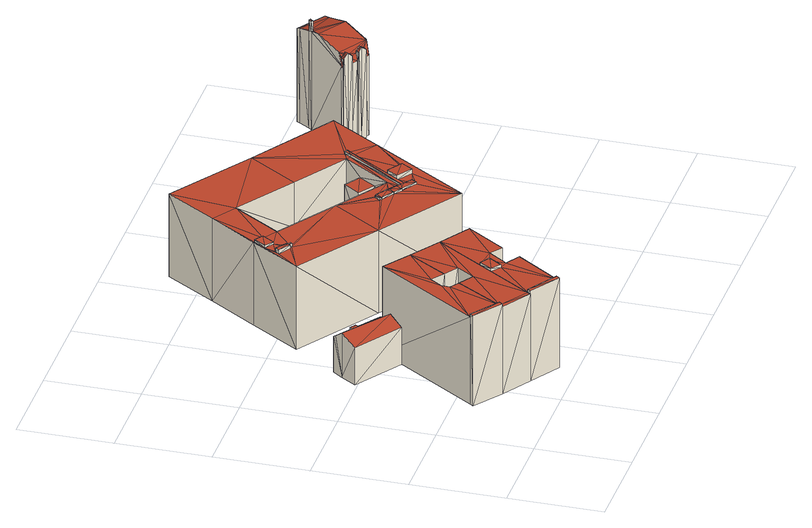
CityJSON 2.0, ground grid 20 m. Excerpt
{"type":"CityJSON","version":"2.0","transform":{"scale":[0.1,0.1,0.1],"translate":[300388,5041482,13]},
"CityObjects":{
"building1":{"type":"Building","geometry":[{"type":"MultiSurface","lod":"2","boundaries":[[[0,1,2]],[[0,3,1]],[[4,0,2]],[[5,6,7]],[[8,0,4]],[[5,9,6]],[[7,6,10]],[[7,10,2]],[[10,4,2]],[[11,0,8]],[[11,12,0]],[[13,14,12]],[[12,14,3]],[[12,3,0]],[[11,8,15]],[[8,4,15]],[[16,5,17]],[[5,7,17]],[[18,19,6]],[[18,6,9]],[[16,18,9]],[[16,9,5]],[[19,20,6]],[[6,20,10]],[[20,15,4]],[[20,4,10]],[[17,7,21]],[[7,2,21]],[[21,2,1]],[[22,21,23]],[[21,1,23]],[[14,23,1]],[[14,1,3]],[[13,21,22]],[[13,12,21]],[[16,17,19]],[[16,19,18]],[[17,20,19]],[[15,21,12]],[[11,15,12]],[[17,21,20]],[[20,21,15]],[[13,23,14]],[[13,22,23]]],"semantics":{"surfaces":[{"type":"GroundSurface"},{"type":"WallSurface"},{"type":"RoofSurface"}],"values":[0,0,0,0,0,0,0,0,0,1,1,1,1,1,1,1,1,1,1,1,1,1,1,1,1,1,1,1,1,1,1,1,1,1,1,2,2,2,2,2,2,2,2,2]}}]},
"building2":{"type":"Building","geometry":[{"type":"MultiSurface","lod":"2","boundaries":[[[24,7,25]],[[7,26,25]],[[27,28,26]],[[7,27,26]],[[29,25,26]],[[29,26,30]],[[30,26,31]],[[26,28,32]],[[31,26,32]],[[33,34,35]],[[33,36,34]],[[37,38,39]],[[37,40,38]],[[37,36,33]],[[37,39,36]],[[41,7,24]],[[41,42,7]],[[42,43,44]],[[42,44,27]],[[42,27,7]],[[41,24,25]],[[41,25,29]],[[44,32,28]],[[44,28,27]],[[43,30,31]],[[42,38,40]],[[42,40,43]],[[34,30,35]],[[43,40,35]],[[43,35,30]],[[36,29,30]],[[36,30,34]],[[42,29,39]],[[39,29,36]],[[42,39,38]],[[41,29,42]],[[37,33,35]],[[37,35,40]],[[43,31,32]],[[43,32,44]]],"semantics":{"surfaces":[{"type":"GroundSurface"},{"type":"WallSurface"},{"type":"RoofSurface"}],"values":[0,0,0,0,1,1,1,1,1,1,1,1,1,1,1,1,1,1,1,1,1,1,1,1,2,2,2,2,2,2,2,2,2,2,2,2,2,2,2,2]}}]},
"building3":{"type":"Building","geometry":[{"type":"MultiSurface","lod":"2","boundaries":[[[5,45,9]],[[46,47,48]],[[46,48,45]],[[47,49,0]],[[46,45,5]],[[49,3,0]],[[48,47,0]],[[48,0,8]],[[50,48,11]],[[48,8,11]],[[11,8,12]],[[8,0,12]],[[0,3,51]],[[12,0,51]],[[16,5,18]],[[5,9,18]],[[52,9,45]],[[52,18,9]],[[53,46,16]],[[46,5,16]],[[45,48,50]],[[52,45,50]],[[53,54,47]],[[53,47,46]],[[54,49,47]],[[54,55,49]],[[55,51,3]],[[55,3,49]],[[50,11,12]],[[50,12,54]],[[53,52,50]],[[55,12,51]],[[54,12,55]],[[53,50,54]],[[16,18,52]],[[53,16,52]]],"semantics":{"surfaces":[{"type":"GroundSurface"},{"type":"WallSurface"},{"type":"RoofSurface"}],"values":[0,0,0,0,0,0,0,0,1,1,1,1,1,1,1,1,1,1,1,1,1,1,1,1,1,1,1,1,2,2,2,2,2,2,2,2]}}]},
"building4":{"type":"Building","geometry":[{"type":"MultiSurface","lod":"2","boundaries":[[[56,49,47]],[[57,56,47]],[[58,57,47]],[[59,57,58]],[[60,61,62]],[[46,58,47]],[[46,62,58]],[[60,62,46]],[[63,59,64]],[[59,58,64]],[[53,46,65]],[[66,65,67]],[[65,68,67]],[[46,47,65]],[[65,47,68]],[[68,47,54]],[[54,47,49]],[[69,54,70]],[[54,49,70]],[[71,60,53]],[[60,46,53]],[[72,73,61]],[[61,73,62]],[[71,72,61]],[[71,61,60]],[[73,64,62]],[[62,64,58]],[[74,67,75]],[[75,67,68]],[[76,77,66]],[[77,65,66]],[[76,75,77]],[[76,74,75]],[[63,57,59]],[[63,78,57]],[[79,80,78]],[[78,80,56]],[[78,56,57]],[[80,70,49]],[[80,49,56]],[[79,54,69]],[[79,78,54]],[[76,66,67]],[[76,67,74]],[[75,68,54]],[[73,77,64]],[[75,54,78]],[[63,64,78]],[[64,77,75]],[[64,75,78]],[[71,73,72]],[[73,65,77]],[[71,53,73]],[[53,65,73]],[[79,69,80]],[[80,69,70]]],"semantics":{"surfaces":[{"type":"GroundSurface"},{"type":"WallSurface"},{"type":"RoofSurface"}],"values":[0,0,0,0,0,0,0,0,1,1,1,1,1,1,1,1,1,1,1,1,1,1,1,1,1,1,1,1,1,1,1,1,1,1,1,1,1,1,1,1,1,1,2,2,2,2,2,2,2,2,2,2,2,2,2,2]}}]},
"building5":{"type":"Building","geometry":[{"type":"MultiSurface","lod":"2","boundaries":[[[81,82,83]],[[82,84,85]],[[86,81,83]],[[81,87,82]],[[83,88,89]],[[82,85,88]],[[83,82,88]],[[90,91,92]],[[90,93,91]],[[93,94,95]],[[93,95,91]],[[90,96,97]],[[90,92,96]],[[97,96,98]],[[97,98,99]],[[98,100,99]],[[99,100,101]],[[100,102,101]],[[103,104,105]],[[104,106,105]],[[105,106,107]],[[106,108,107]],[[109,110,111]],[[109,111,112]],[[101,102,113]],[[102,114,113]],[[107,108,115]],[[108,116,115]],[[117,118,119]],[[117,120,118]],[[121,119,118]],[[121,118,122]],[[123,115,124]],[[124,115,116]],[[123,124,125]],[[124,126,125]],[[126,127,128]],[[125,126,128]],[[128,127,117]],[[127,120,117]],[[122,129,130]],[[121,122,130]],[[131,130,129]],[[131,129,132]],[[103,113,114]],[[103,114,104]],[[133,134,135]],[[133,135,136]],[[110,136,111]],[[110,133,136]],[[131,132,134]],[[132,135,134]],[[137,109,112]],[[138,109,137]],[[138,137,94]],[[137,95,94]],[[139,140,141]],[[140,142,141]],[[143,144,139]],[[144,140,139]],[[145,141,142]],[[145,142,146]],[[143,146,144]],[[143,145,146]],[[147,148,149]],[[148,150,149]],[[151,150,152]],[[151,149,150]],[[153,154,155]],[[154,156,155]],[[155,156,157]],[[156,158,157]],[[159,160,161]],[[160,162,161]],[[163,161,162]],[[164,163,165]],[[165,163,162]],[[166,167,168]],[[168,160,159]],[[167,160,168]],[[169,170,171]],[[169,171,172]],[[173,174,175]],[[172,174,173]],[[169,172,173]],[[170,176,171]],[[171,176,177]],[[176,178,177]],[[179,180,181]],[[179,181,182]],[[183,182,181]],[[183,181,184]],[[185,180,179]],[[185,186,180]],[[187,188,189]],[[187,190,188]],[[187,189,191]],[[189,192,191]],[[190,193,194]],[[190,194,188]],[[193,195,196]],[[197,191,192]],[[198,191,197]],[[193,196,194]],[[198,193,191]],[[198,195,193]],[[199,200,201]],[[199,201,202]],[[199,202,203]],[[202,204,203]],[[203,204,205]],[[204,206,205]],[[207,205,206]],[[207,206,208]],[[209,210,211]],[[211,210,212]],[[213,211,214]],[[213,209,211]],[[213,214,200]],[[214,201,200]],[[215,216,217]],[[215,217,218]],[[219,218,220]],[[219,215,218]],[[221,222,195]],[[222,196,195]],[[223,224,221]],[[224,222,221]],[[185,183,223]],[[225,226,185]],[[226,186,185]],[[225,185,223]],[[183,184,224]],[[183,224,223]],[[227,198,228]],[[228,198,197]],[[225,227,228]],[[225,228,226]],[[229,217,216]],[[229,230,217]],[[210,208,212]],[[210,207,208]],[[175,174,178]],[[174,177,178]],[[166,165,167]],[[166,164,165]],[[231,157,158]],[[231,158,232]],[[153,232,154]],[[153,231,232]],[[233,151,152]],[[233,152,234]],[[233,234,147]],[[234,148,147]],[[219,230,229]],[[219,220,230]],[[88,85,235]],[[236,88,235]],[[235,84,237]],[[235,85,84]],[[238,88,236]],[[238,89,88]],[[239,237,82]],[[82,237,84]],[[240,239,87]],[[87,239,82]],[[81,240,87]],[[241,240,81]],[[242,81,86]],[[242,241,81]],[[83,89,238]],[[243,83,238]],[[242,83,243]],[[242,86,83]],[[138,94,109]],[[103,105,107]],[[107,115,131]],[[101,113,110]],[[90,97,99]],[[123,125,128]],[[109,94,110]],[[90,99,93]],[[93,101,94]],[[110,134,133]],[[93,99,101]],[[131,121,130]],[[128,117,121]],[[103,107,113]],[[115,128,121]],[[94,101,110]],[[117,119,121]],[[123,128,115]],[[113,107,110]],[[115,121,131]],[[110,107,131]],[[110,131,134]],[[143,141,145]],[[143,139,141]],[[233,147,151]],[[151,147,149]],[[153,155,231]],[[231,155,157]],[[163,159,161]],[[168,159,163]],[[164,168,163]],[[166,168,164]],[[169,173,170]],[[170,173,176]],[[173,175,176]],[[175,178,176]],[[185,182,183]],[[185,179,182]],[[190,191,193]],[[187,191,190]],[[200,203,205]],[[200,207,210]],[[200,205,207]],[[213,210,209]],[[199,203,200]],[[213,200,210]],[[219,216,215]],[[219,229,216]],[[96,243,225]],[[96,225,98]],[[242,243,96]],[[242,92,241]],[[241,92,91]],[[242,96,92]],[[98,225,100]],[[243,238,198]],[[221,211,239]],[[243,198,227]],[[240,135,239]],[[225,243,227]],[[239,211,237]],[[118,221,239]],[[221,195,214]],[[238,236,198]],[[198,236,220]],[[241,91,144]],[[241,146,240]],[[198,220,195]],[[91,140,144]],[[223,221,126]],[[146,112,240]],[[112,136,240]],[[236,230,220]],[[135,129,239]],[[208,206,237]],[[240,136,135]],[[195,218,214]],[[100,223,102]],[[100,225,223]],[[195,220,218]],[[120,221,118]],[[146,142,137]],[[221,214,211]],[[218,204,202]],[[223,126,124]],[[241,144,146]],[[217,237,206]],[[218,217,204]],[[129,118,239]],[[223,106,104]],[[137,142,95]],[[91,95,140]],[[211,208,237]],[[146,137,112]],[[126,221,120]],[[223,104,102]],[[235,237,217]],[[236,235,230]],[[214,218,202]],[[223,124,106]],[[140,95,142]],[[112,111,136]],[[132,129,135]],[[217,206,204]],[[230,235,217]],[[214,202,201]],[[102,104,114]],[[211,212,208]],[[106,116,108]],[[106,124,116]],[[126,120,127]],[[122,118,129]],[[177,189,160]],[[162,188,196]],[[174,197,189]],[[228,197,174]],[[222,162,196]],[[226,228,154]],[[224,152,222]],[[226,154,180]],[[224,181,152]],[[160,189,188]],[[180,232,181]],[[226,180,186]],[[184,181,224]],[[177,160,167]],[[180,154,232]],[[181,234,152]],[[181,232,234]],[[148,171,167]],[[165,162,222]],[[188,194,196]],[[197,192,189]],[[171,177,167]],[[228,174,172]],[[150,165,222]],[[174,189,177]],[[156,228,172]],[[160,188,162]],[[158,171,148]],[[232,158,148]],[[148,165,150]],[[156,172,158]],[[232,148,234]],[[152,150,222]],[[154,228,156]],[[148,167,165]],[[158,172,171]]],"semantics":{"surfaces":[{"type":"GroundSurface"},{"type":"WallSurface"},{"type":"RoofSurface"}],"values":[0,0,0,0,0,0,0,1,1,1,1,1,1,1,1,1,1,1,1,1,1,1,1,1,1,1,1,1,1,1,1,1,1,1,1,1,1,1,1,1,1,1,1,1,1,1,1,1,1,1,1,1,1,1,1,1,1,1,1,1,1,1,1,1,1,1,1,1,1,1,1,1,1,1,1,1,1,1,1,1,1,1,1,1,1,1,1,1,1,1,1,1,1,1,1,1,1,1,1,1,1,1,1,1,1,1,1,1,1,1,1,1,1,1,1,1,1,1,1,1,1,1,1,1,1,1,1,1,1,1,1,1,1,1,1,1,1,1,1,1,1,1,1,1,1,1,1,1,1,1,1,1,1,1,1,1,1,1,1,1,1,1,1,1,1,1,1,1,1,1,1,1,1,1,2,2,2,2,2,2,2,2,2,2,2,2,2,2,2,2,2,2,2,2,2,2,2,2,2,2,2,2,2,2,2,2,2,2,2,2,2,2,2,2,2,2,2,2,2,2,2,2,2,2,2,2,2,2,2,2,2,2,2,2,2,2,2,2,2,2,2,2,2,2,2,2,2,2,2,2,2,2,2,2,2,2,2,2,2,2,2,2,2,2,2,2,2,2,2,2,2,2,2,2,2,2,2,2,2,2,2,2,2,2,2,2,2,2,2,2,2,2,2,2,2,2,2,2,2,2,2,2,2,2,2,2,2,2,2,2,2,2,2,2,2,2,2,2,2,2,2,2]}}]},
"building6":{"type":"Building","geometry":[{"type":"MultiSurface","lod":"2","boundaries":[[[244,245,246]],[[247,248,249]],[[245,250,251]],[[248,246,252]],[[244,253,245]],[[248,244,246]],[[251,254,246]],[[255,252,256]],[[245,251,246]],[[248,252,255]],[[252,257,258]],[[258,259,260]],[[252,260,256]],[[252,258,260]],[[247,261,262]],[[247,249,261]],[[260,263,256]],[[248,255,249]],[[264,265,266]],[[266,265,267]],[[268,264,266]],[[268,266,269]],[[268,270,271]],[[268,269,270]],[[272,273,274]],[[275,273,272]],[[273,276,274]],[[274,276,250]],[[274,250,245]],[[277,278,279]],[[278,280,279]],[[279,280,281]],[[280,246,254]],[[280,254,281]],[[282,277,283]],[[275,272,282]],[[282,278,277]],[[275,282,283]],[[284,285,286]],[[285,287,286]],[[287,288,286]],[[288,259,289]],[[286,288,289]],[[288,260,259]],[[290,291,292]],[[293,291,290]],[[292,257,252]],[[292,294,257]],[[291,294,292]],[[295,285,284]],[[296,295,297]],[[297,295,284]],[[298,296,297]],[[256,263,299]],[[300,256,299]],[[271,267,265]],[[271,270,267]],[[270,255,267]],[[270,249,255]],[[301,249,270]],[[301,261,249]],[[267,300,302]],[[302,300,303]],[[267,255,300]],[[255,256,300]],[[304,262,261]],[[304,261,301]],[[305,306,248]],[[248,306,244]],[[306,307,244]],[[244,307,253]],[[308,309,248]],[[309,305,248]],[[308,248,247]],[[251,281,254]],[[310,281,251]],[[276,251,250]],[[276,310,251]],[[258,289,259]],[[311,289,258]],[[294,258,257]],[[294,311,258]],[[307,274,253]],[[253,274,245]],[[280,292,252]],[[280,252,246]],[[288,263,260]],[[288,299,263]],[[308,247,304]],[[247,262,304]],[[268,271,265]],[[268,265,264]],[[266,267,302]],[[301,270,269]],[[309,301,269]],[[309,269,305]],[[305,269,266]],[[305,266,302]],[[308,301,309]],[[308,304,301]],[[305,302,306]],[[306,302,303]],[[283,277,312]],[[312,281,310]],[[312,279,281]],[[312,277,279]],[[273,310,276]],[[273,312,310]],[[275,283,273]],[[273,283,312]],[[278,293,290]],[[278,298,293]],[[306,298,278]],[[306,278,282]],[[278,290,280]],[[298,303,296]],[[306,303,298]],[[280,290,292]],[[296,303,295]],[[295,303,285]],[[285,300,287]],[[285,303,300]],[[287,300,299]],[[287,299,288]],[[307,272,274]],[[306,272,307]],[[306,282,272]],[[311,286,289]],[[313,286,311]],[[313,284,286]],[[297,284,313]],[[291,311,294]],[[291,313,311]],[[291,297,313]],[[293,298,291]],[[298,297,291]]],"semantics":{"surfaces":[{"type":"GroundSurface"},{"type":"WallSurface"},{"type":"RoofSurface"}],"values":[0,0,0,0,0,0,0,0,0,0,0,0,0,0,0,0,0,0,1,1,1,1,1,1,1,1,1,1,1,1,1,1,1,1,1,1,1,1,1,1,1,1,1,1,1,1,1,1,1,1,1,1,1,1,1,1,1,1,1,1,1,1,1,1,1,1,1,1,1,1,1,1,1,1,1,1,1,1,1,1,1,1,1,1,1,1,1,1,1,1,2,2,2,2,2,2,2,2,2,2,2,2,2,2,2,2,2,2,2,2,2,2,2,2,2,2,2,2,2,2,2,2,2,2,2,2,2,2,2,2,2,2,2,2,2,2]}}]}
},
"vertices":[
[76,92,80],[9,127,80],[15,135,80],[70,84,80],[119,205,80],[218,314,80],[136,248,80],[160,354,80],[138,192,80],[164,229,80],[120,223,80],[138,192,277],[76,92,277],[76,92,284],[70,84,284],[119,205,277],[218,314,277],[160,354,277],[164,229,277],[136,248,277],[120,223,277],[15,135,277],[15,135,284],[9,127,284],
[164,360,80],[63,427,80],[47,405,80],[128,306,80],[26,373,80],[63,427,161],[59,422,165],[47,405,180],[26,373,164],[92,401,169],[91,400,164],[88,395,169],[92,401,163],[105,394,169],[104,392,164],[105,394,162],[100,386,169],[164,360,159],[160,354,162],[146,334,180],[128,306,164],
[194,209,80],[283,271,80],[138,52,80],[170,172,80],[134,45,80],[170,172,277],[70,84,277],[194,209,277],[283,271,277],[138,52,277],[134,45,277],
[199,4,80],[204,11,80],[239,124,80],[269,105,80],[349,229,80],[293,146,80],[267,164,80],[269,105,277],[239,124,277],[217,171,277],[217,171,283],[199,143,283],[199,143,277],[138,52,284],[134,45,284],[349,229,277],[293,146,277],[267,164,277],[219,129,283],[219,129,277],[238,157,283],[238,157,277],[204,11,277],[204,11,284],[199,4,284],
[622,494,85],[301,401,85],[507,718,85],[121,518,85],[190,625,85],[691,601,85],[484,282,85],[258,728,85],[328,836,85],[578,541,278],[569,528,273],[578,541,273],[569,528,278],[485,400,278],[485,400,273],[571,546,273],[571,546,278],[571,545,273],[563,531,278],[563,531,273],[479,405,278],[479,405,273],[471,412,278],[471,412,273],[455,423,278],[455,423,273],[454,421,278],[454,421,273],[495,378,278],[463,399,278],[463,399,273],[495,378,273],[470,411,278],[470,411,273],[450,424,278],[450,424,273],[422,442,278],[414,431,273],[414,431,278],[422,442,273],[418,428,278],[418,428,273],[450,426,278],[450,426,273],[427,441,278],[427,441,273],[426,439,273],[426,439,278],[418,427,273],[418,427,278],[445,411,278],[445,411,273],[462,398,278],[445,409,278],[445,409,273],[462,398,273],[501,389,273],[501,389,278],[517,443,283],[517,443,273],[501,419,283],[501,419,273],[549,422,283],[549,422,273],[533,397,283],[533,397,273],[409,541,184],[409,541,171],[396,520,184],[396,520,171],[421,504,184],[421,504,171],[463,567,184],[463,567,171],[438,584,184],[438,584,171],[423,562,184],[423,562,171],[351,559,182],[351,559,171],[349,549,182],[349,549,171],[362,546,185],[376,544,182],[376,544,171],[378,555,182],[378,555,171],[364,557,185],[408,590,182],[400,584,182],[400,584,171],[408,590,171],[400,600,187],[392,610,171],[392,610,182],[392,595,187],[384,604,171],[384,604,182],[496,525,248],[496,525,171],[473,490,171],[473,490,248],[508,467,248],[508,467,171],[531,503,248],[531,503,171],[301,645,239],[285,620,171],[301,645,171],[285,620,239],[284,656,239],[284,656,171],[268,631,239],[268,631,171],[242,592,273],[242,592,171],[309,694,171],[309,694,273],[190,559,281],[188,555,281],[188,555,273],[190,559,273],[166,574,281],[166,574,273],[160,565,281],[160,565,273],[185,549,281],[185,549,273],[192,547,281],[186,551,281],[192,547,273],[186,551,273],[195,551,281],[195,551,273],[194,586,278],[175,598,278],[175,598,273],[194,586,273],[211,612,278],[211,612,273],[371,508,273],[371,508,171],[486,434,273],[486,434,171],[553,537,273],[553,537,171],[437,611,273],[437,611,171],[192,624,278],[192,624,273],[448,545,184],[448,545,171],[435,525,184],[435,525,171],[190,625,273],[258,728,273],[121,518,273],[328,836,273],[301,401,273],[484,282,273],[622,494,273],[691,601,273],[507,718,273],
[1102,649,6],[1089,648,6],[1072,659,6],[1171,752,6],[1136,700,6],[1092,763,6],[1086,644,6],[1076,651,6],[1057,668,6],[1098,642,6],[1070,655,6],[1087,756,6],[1038,682,6],[1055,664,6],[1045,670,6],[1037,676,6],[1039,679,6],[1107,786,6],[1110,792,6],[1037,681,6],[1090,754,252],[1087,756,252],[1090,754,229],[1087,756,229],[1095,761,252],[1095,761,227],[1092,763,227],[1092,763,252],[1091,651,203],[1089,648,207],[1089,648,186],[1091,651,207],[1086,644,207],[1074,662,207],[1074,662,202],[1072,659,207],[1072,659,186],[1070,655,207],[1087,654,203],[1081,657,215],[1042,683,206],[1042,683,205],[1039,679,206],[1040,680,189],[1039,679,186],[1037,676,206],[1059,671,199],[1057,668,206],[1057,668,186],[1060,672,206],[1055,664,206],[1044,682,206],[1053,677,206],[1050,678,216],[1060,672,207],[1037,681,186],[1038,682,190],[1107,786,220],[1076,739,233],[1041,688,218],[1110,792,218],[1136,700,233],[1102,649,219],[1098,642,186],[1171,752,218],[1163,741,221],[1076,651,215],[1045,670,216],[1079,654,215],[1048,674,216]
]}
